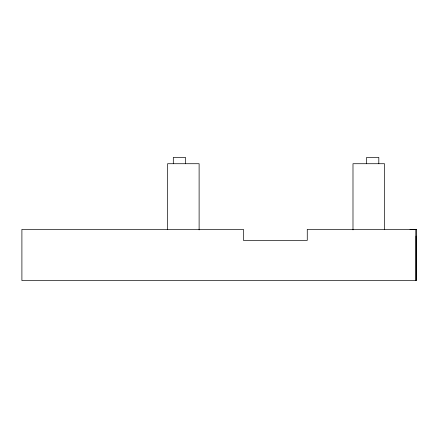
<?xml version="1.0" encoding="UTF-8"?>
<svg xmlns="http://www.w3.org/2000/svg" width="438" height="438" viewBox="0 0 438 438"><rect width="100%" height="100%" fill="white"/><g stroke="black" fill="none" stroke-linecap="round" stroke-linejoin="round"><path stroke-width="0.66" d="M384.526 229.348L384.526 163.719L352.99 163.719L352.99 229.884M416.1 236.115L416.089 280.588L21.9 280.588L21.9 229.348L243.418 229.348L243.418 240.385L307.268 240.385L307.268 229.348L416.078 229.348L416.1 229.66L410.143 229.66L410.143 229.348L416.056 229.348L416.073 280.588L416.078 229.348M378.81 163.719L378.81 157.412L366.59 157.412L366.59 163.719M199.115 229.884L199.115 163.719L167.579 163.719L167.579 229.348M185.504 163.719L185.504 157.412L173.306 157.412L173.306 163.719"/></g></svg>
